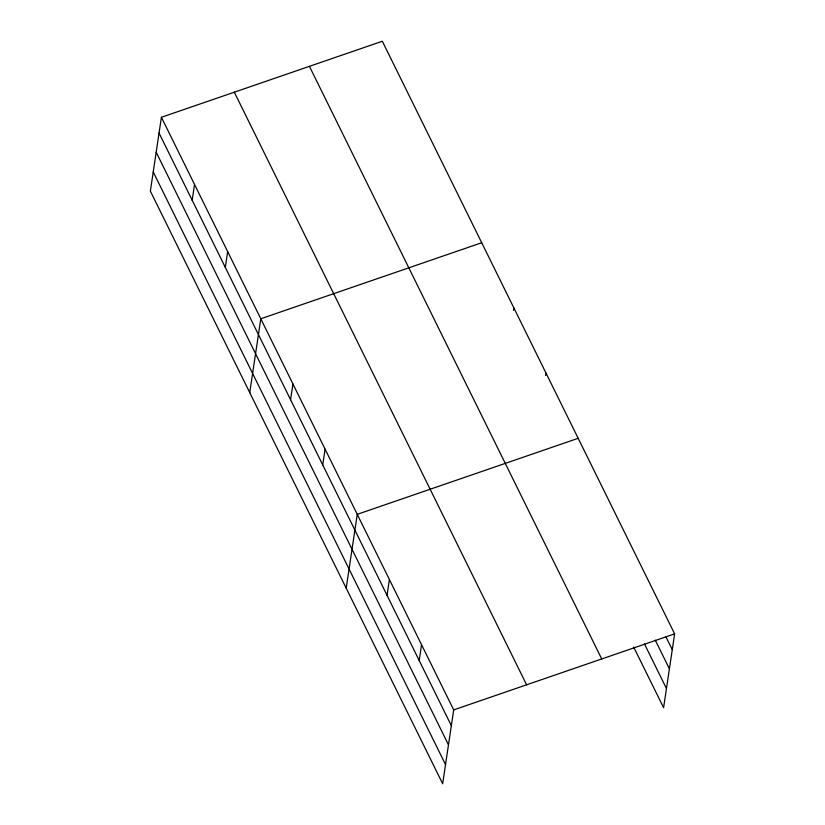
<?xml version="1.0" encoding="UTF-8"?>
<svg xmlns="http://www.w3.org/2000/svg" width="825" height="825" viewBox="0 0 825 825"><rect width="100%" height="100%" fill="white"/><g stroke="black" fill="none" stroke-linecap="round" stroke-linejoin="round"><path stroke-width="1.24" d="M161.401 117.284L150.367 191.132L442.664 783.75L453.698 709.902L161.401 117.284L382.336 41.25L674.633 633.868L663.599 707.716L633.703 647.099M192.173 200.217L194.535 184.449M225.297 267.382L227.659 251.615M249.748 392.628L260.782 318.77L481.718 242.736M290.575 399.733L292.937 383.965M322.73 464.918L325.091 449.151M346.201 588.184L357.246 514.336L578.17 438.302M387.038 595.289L389.39 579.521M419.193 660.485L421.544 644.717M513.511 310.355L513.872 307.931M545.665 375.54L546.026 373.117M453.698 709.902L674.633 633.868M666.074 637.055L672.272 649.636M655.308 640.21L669.405 668.807M644.459 643.943L666.456 688.545M309.437 66.34L601.724 658.958M234.31 92.194L526.608 684.812M159.05 133.052L451.337 725.67M156.183 152.223L448.48 744.841M153.233 171.971L445.521 764.579"/></g></svg>
